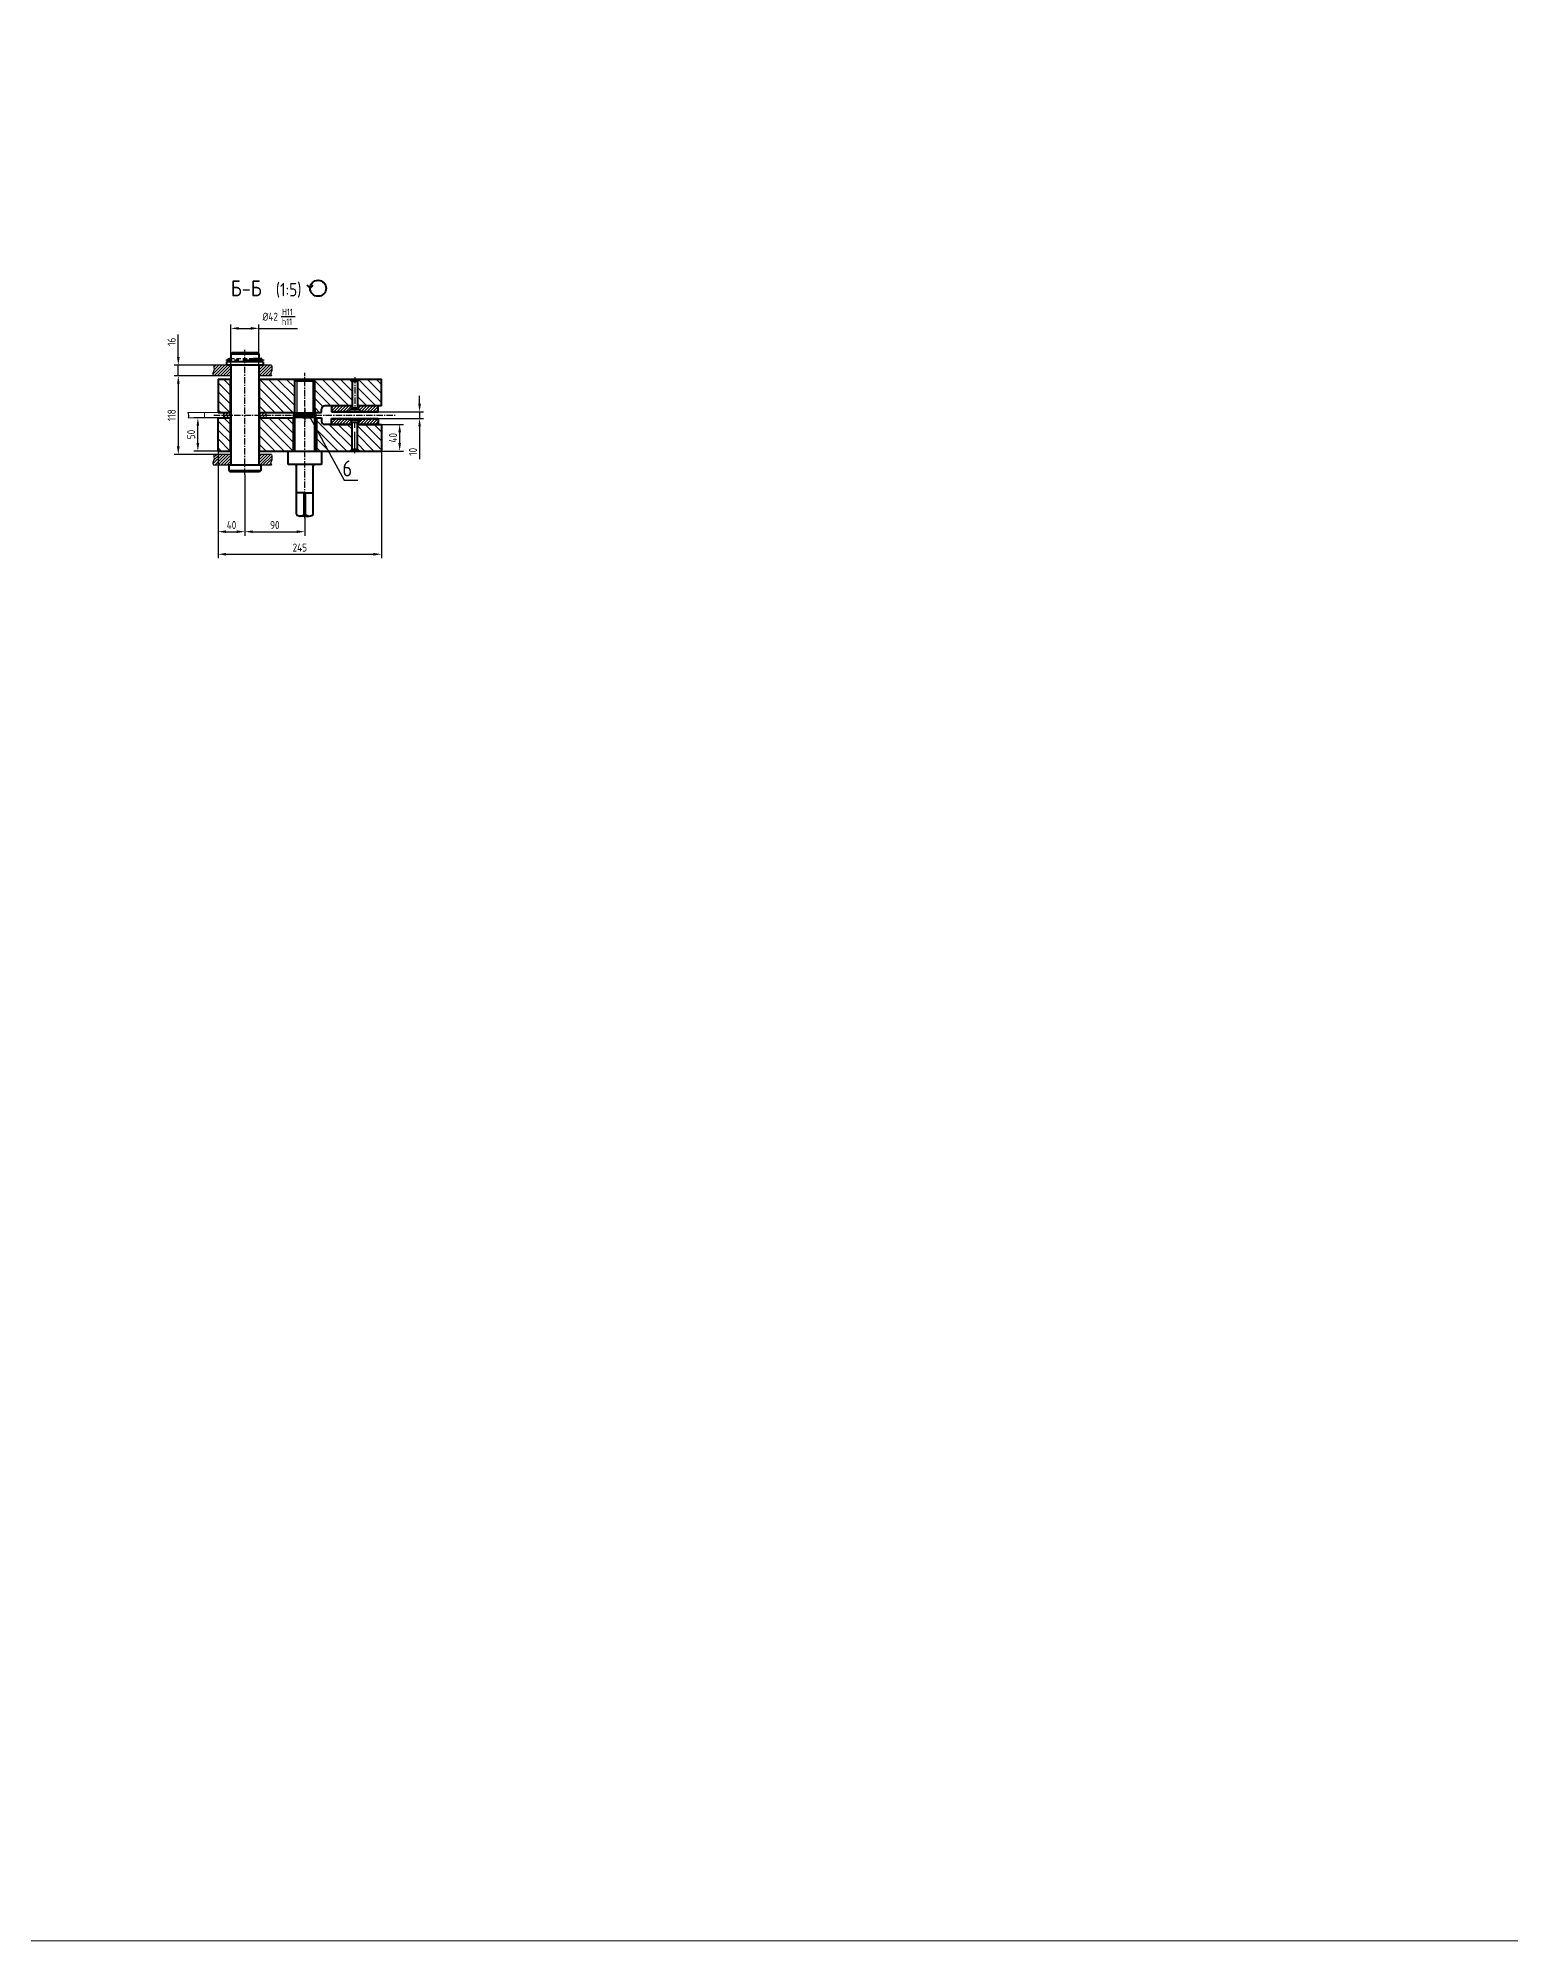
# Model space of a CAD drawing. Header units: millimetres. Extents: x 467 to 39028, y -12467 to 24298.
# Drawn here: x 27612 to 29822, y 6637 to 9491 of the extents above; entities that cross this region are included whole.
import ezdxf
from ezdxf.enums import TextEntityAlignment as Align

# ---------------------------------------------------------------- set-up
doc = ezdxf.new("R2010")
doc.units = ezdxf.units.MM
for name, pattern in [('AM_ISO08W050', [18, 12, -1.5, 3, -1.5]), ('AM_ISO08W050x2', [9, 6, -0.75, 1.5, -0.75]), ('CENTER', [50.8, 31.75, -6.35, 6.35, -6.35]), ('HIDDEN', [9.525, 6.35, -3.175])]:
    doc.linetypes.add(name, pattern=pattern)
for name, color, linetype, lineweight in [('AM_7N', 4, 'AM_ISO08W050', 25), ('AM_8N', 1, 'Continuous', 25), ('Con', 6, 'Continuous', 18), ('Cont', 6, 'Continuous', 40)]:
    doc.layers.add(name, color=color, linetype=linetype, lineweight=lineweight)
for name, color, linetype in [('Bord', 1, 'Continuous'), ('Cen', 5, 'CENTER'), ('Dim', 7, 'Continuous'), ('Hatch', 250, 'Continuous'), ('Hide', 250, 'HIDDEN'), ('Textb', 6, 'Continuous')]:
    doc.layers.add(name, color=color, linetype=linetype)
doc.styles.add('Style1', font='romans.shx', dxfattribs={"width": 0.8})
doc.dimstyles.new('LIN_4', dxfattribs={"dimscale": 4, "dimtxt": 3, "dimasz": 3, "dimexe": 1.5, "dimexo": 0, "dimgap": 1, "dimtad": 1, "dimdec": 0, "dimzin": 13, "dimdsep": 46, "dimtxsty": 'Style1', "dimcen": 0, "dimclrt": 3, "dimadec": 0, "dimazin": 0, "dimtfac": 1, "dimtdec": 0, "dimtmove": 0, "dimatfit": 3, "dimfxl": 1, "dimtolj": 1, "dimtzin": 13, "dimarcsym": 0})
doc.dimstyles.new('Poz_15', dxfattribs={"dimscale": 15, "dimtxt": 6, "dimasz": 3, "dimexe": 1.25, "dimexo": 0, "dimgap": 1.5, "dimtad": 2, "dimtih": 1, "dimtoh": 1, "dimdec": 0, "dimtxsty": 'Style1', "dimblk": 'DOTSMALL', "dimcen": 2.5, "dimclrt": 6, "dimadec": 0, "dimazin": 0, "dimtfac": 1, "dimtdec": 0, "dimtmove": 0, "dimatfit": 3, "dimldrblk": 'DOTSMALL', "dimfxl": 1, "dimarcsym": 0})
pattern_1 = [(45, (-1596.6363, 10475.2144), (-2.24506403, 2.24506403), [])]

# ---------------------------------------------------------------- blocks, each defined once
blk = doc.blocks.new('*D339')
at = {"layer": 'Defpoints', "color": 0, "transparency": 16777216}
for p in [(27922.5, 8836), (28012.5, 8770.9), (28012.5, 8750.8)]:
    blk.add_point(p, dxfattribs=at)
at = {"layer": 'Dim', "color": 0, "lineweight": -2, "transparency": 16777216}
for p, q in [((27922.5, 8836), (27922.5, 8744.8)), ((28012.5, 8770.9), (28012.5, 8744.8)), ((27934.5, 8750.8), (28000.5, 8750.8))]:
    blk.add_line(p, q, dxfattribs=at)
at = {"layer": 'Dim', "color": 0, "transparency": 16777216}
for points in [[(27934.5, 8752.8), (27934.5, 8748.8), (27922.5, 8750.8)], [(28000.5, 8752.8), (28000.5, 8748.8), (28012.5, 8750.8)]]:
    blk.add_solid(points, dxfattribs=at)
at = {"layer": 'Dim', "color": 3, "transparency": 16777216, "insert": (27967.5, 8760.8), "char_height": 12, "attachment_point": 5, "style": 'Style1'}
blk.add_mtext('90', dxfattribs=at)
blk = doc.blocks.new('*D346')
at = {"layer": 'Defpoints', "color": 0, "transparency": 16777216}
for p in [(27875.5, 8984.6), (27822.7, 8866.6), (27875.5, 8866.6)]:
    blk.add_point(p, dxfattribs=at)
at = {"layer": 'Dim', "color": 0, "lineweight": -2, "transparency": 16777216}
for p, q in [((27875.5, 8984.6), (27816.7, 8984.6)), ((27822.7, 8972.6), (27822.7, 8878.6)), ((27875.5, 8866.6), (27816.7, 8866.6))]:
    blk.add_line(p, q, dxfattribs=at)
at = {"layer": 'Dim', "color": 0, "transparency": 16777216}
for points in [[(27820.7, 8972.6), (27824.7, 8972.6), (27822.7, 8984.6)], [(27820.7, 8878.6), (27824.7, 8878.6), (27822.7, 8866.6)]]:
    blk.add_solid(points, dxfattribs=at)
at = {"layer": 'Dim', "color": 3, "transparency": 16777216, "insert": (27812.7, 8925.6), "char_height": 12, "attachment_point": 5, "rotation": 90, "style": 'Style1'}
blk.add_mtext('118', dxfattribs=at)
blk = doc.blocks.new('*D340')
at = {"layer": 'Defpoints', "color": 0, "transparency": 16777216}
for p in [(27852, 8921.6), (27882.5, 8921.6), (27882.5, 8871.6)]:
    blk.add_point(p, dxfattribs=at)
at = {"layer": 'Dim', "color": 0, "lineweight": -2, "transparency": 16777216}
for p, q in [((27882.5, 8921.6), (27846, 8921.6)), ((27852, 8883.6), (27852, 8909.6)), ((27882.5, 8871.6), (27846, 8871.6))]:
    blk.add_line(p, q, dxfattribs=at)
at = {"layer": 'Dim', "color": 0, "transparency": 16777216}
for points in [[(27850, 8909.6), (27854, 8909.6), (27852, 8921.6)], [(27850, 8883.6), (27854, 8883.6), (27852, 8871.6)]]:
    blk.add_solid(points, dxfattribs=at)
at = {"layer": 'Dim', "color": 3, "transparency": 16777216, "insert": (27842, 8896.6), "char_height": 12, "attachment_point": 5, "rotation": 90, "style": 'Style1'}
blk.add_mtext('50', dxfattribs=at)
blk = doc.blocks.new('*D347')
at = {"layer": 'Defpoints', "color": 0, "transparency": 16777216}
for p in [(28122.5, 8930.6), (28122.5, 8920.6), (28184.7, 8920.6)]:
    blk.add_point(p, dxfattribs=at)
at = {"layer": 'Dim', "color": 0, "lineweight": -2, "transparency": 16777216}
for p, q in [((28184.7, 8942.6), (28184.7, 8954.6)), ((28122.5, 8930.6), (28190.7, 8930.6)), ((28122.5, 8920.6), (28190.7, 8920.6)), ((28184.7, 8930.6), (28184.7, 8920.6)), ((28184.7, 8908.6), (28184.7, 8859.5))]:
    blk.add_line(p, q, dxfattribs=at)
at = {"layer": 'Dim', "color": 0, "transparency": 16777216}
for points in [[(28182.7, 8942.6), (28186.7, 8942.6), (28184.7, 8930.6)], [(28182.7, 8908.6), (28186.7, 8908.6), (28184.7, 8920.6)]]:
    blk.add_solid(points, dxfattribs=at)
at = {"layer": 'Dim', "color": 3, "transparency": 16777216, "insert": (28174.7, 8870.6), "char_height": 12, "attachment_point": 5, "rotation": 90, "style": 'Style1'}
blk.add_mtext('10', dxfattribs=at)
blk = doc.blocks.new('*D348')
at = {"layer": 'Defpoints', "color": 0, "transparency": 16777216}
for p in [(27882.5, 8871.6), (27922.5, 8836), (27922.5, 8750.8)]:
    blk.add_point(p, dxfattribs=at)
at = {"layer": 'Dim', "color": 0, "lineweight": -2, "transparency": 16777216}
for p, q in [((27882.5, 8871.6), (27882.5, 8744.8)), ((27922.5, 8836), (27922.5, 8744.8)), ((27894.5, 8750.8), (27910.5, 8750.8))]:
    blk.add_line(p, q, dxfattribs=at)
at = {"layer": 'Dim', "color": 0, "transparency": 16777216}
for points in [[(27894.5, 8752.8), (27894.5, 8748.8), (27882.5, 8750.8)], [(27910.5, 8752.8), (27910.5, 8748.8), (27922.5, 8750.8)]]:
    blk.add_solid(points, dxfattribs=at)
at = {"layer": 'Dim', "color": 3, "transparency": 16777216, "insert": (27902.5, 8760.8), "char_height": 12, "attachment_point": 5, "style": 'Style1'}
blk.add_mtext('40', dxfattribs=at)
blk = doc.blocks.new('*D338')
at = {"layer": 'Defpoints', "color": 0, "transparency": 16777216}
for p in [(27882.5, 8871.6), (28127.5, 8871.6), (28127.5, 8717)]:
    blk.add_point(p, dxfattribs=at)
at = {"layer": 'Dim', "color": 0, "lineweight": -2, "transparency": 16777216}
for p, q in [((27882.5, 8871.6), (27882.5, 8711)), ((28127.5, 8871.6), (28127.5, 8711)), ((27894.5, 8717), (28115.5, 8717))]:
    blk.add_line(p, q, dxfattribs=at)
at = {"layer": 'Dim', "color": 0, "transparency": 16777216}
for points in [[(27894.5, 8719), (27894.5, 8715), (27882.5, 8717)], [(28115.5, 8719), (28115.5, 8715), (28127.5, 8717)]]:
    blk.add_solid(points, dxfattribs=at)
at = {"layer": 'Dim', "color": 3, "transparency": 16777216, "insert": (28005, 8727), "char_height": 12, "attachment_point": 5, "style": 'Style1'}
blk.add_mtext('245', dxfattribs=at)
blk = doc.blocks.new('*D349')
at = {"layer": 'Defpoints', "color": 0, "transparency": 16777216}
for p in [(28127.5, 8911.6), (28127.5, 8871.6), (28154.8, 8871.6)]:
    blk.add_point(p, dxfattribs=at)
at = {"layer": 'Dim', "color": 0, "lineweight": -2, "transparency": 16777216}
for p, q in [((28127.5, 8911.6), (28160.8, 8911.6)), ((28154.8, 8899.6), (28154.8, 8883.6)), ((28127.5, 8871.6), (28160.8, 8871.6))]:
    blk.add_line(p, q, dxfattribs=at)
at = {"layer": 'Dim', "color": 0, "transparency": 16777216}
for points in [[(28152.8, 8899.6), (28156.8, 8899.6), (28154.8, 8911.6)], [(28152.8, 8883.6), (28156.8, 8883.6), (28154.8, 8871.6)]]:
    blk.add_solid(points, dxfattribs=at)
at = {"layer": 'Dim', "color": 3, "transparency": 16777216, "insert": (28144.8, 8891.6), "char_height": 12, "attachment_point": 5, "rotation": 90, "style": 'Style1'}
blk.add_mtext('40', dxfattribs=at)
blk = doc.blocks.new('*D337')
at = {"layer": 'Defpoints', "color": 0, "transparency": 16777216}
for p in [(27822.7, 9000.6), (27875.5, 9000.6), (27875.5, 8984.6)]:
    blk.add_point(p, dxfattribs=at)
at = {"layer": 'Dim', "color": 0, "lineweight": -2, "transparency": 16777216}
for p, q in [((27822.7, 9012.6), (27822.7, 9046.8)), ((27875.5, 9000.6), (27816.7, 9000.6)), ((27822.7, 8984.6), (27822.7, 9000.6)), ((27875.5, 8984.6), (27816.7, 8984.6)), ((27822.7, 8972.6), (27822.7, 8960.6))]:
    blk.add_line(p, q, dxfattribs=at)
at = {"layer": 'Dim', "color": 0, "transparency": 16777216}
for points in [[(27820.7, 9012.6), (27824.7, 9012.6), (27822.7, 9000.6)], [(27820.7, 8972.6), (27824.7, 8972.6), (27822.7, 8984.6)]]:
    blk.add_solid(points, dxfattribs=at)
at = {"layer": 'Dim', "color": 3, "transparency": 16777216, "insert": (27812.7, 9035.7), "char_height": 12, "attachment_point": 5, "rotation": 90, "style": 'Style1'}
blk.add_mtext('16', dxfattribs=at)
blk = doc.blocks.new('1')
at = {"layer": 'Cont'}
for q in [(0.14, 4.02), (2.4, 4.02)]:
    blk.add_line((1.27, 2.88), q, dxfattribs=at)
blk.add_circle((4.27, 2.88), 3, dxfattribs=at)
blk = doc.blocks.new('ZNAK04')
at = {"layer": 'Cont'}
blk.add_blockref('1', (30.27, 0.21), dxfattribs=at)
at = {"layer": 'Textb', "style": 'Style1', "width": 0.8}
for tag, height, p in [('А-А', 6, (13.88, 0.1)), ('SC', 5, (28.73, 0.1))]:
    blk.add_attdef(tag, text='', height=height, dxfattribs=at).set_placement(p, align=Align.RIGHT)
blk.add_attdef('45%%D(1)', (38.24, 0.1), '', height=5, dxfattribs=at)
blk = doc.blocks.new('_DotSmall')
at = {"color": 0, "linetype": 'ByBlock', "const_width": 0.5}
blk.add_lwpolyline([(-0.0625, 0, 1), (0.0625, 0, 1)], format="xyb", close=True, dxfattribs=at)

msp = doc.modelspace()

# ---------------------------------------------------------------- hatches: boundary and pattern name
at = {"layer": 'Hatch'}
h = msp.add_hatch(dxfattribs=at)
h.set_pattern_fill('ANSI31', color=256)
h.set_pattern_definition(pattern_1)
edge = h.paths.add_edge_path()
edge.add_line((27875.48, 8984.642), (27901.453, 8984.642))
edge.add_line((27901.453, 8984.642), (27901.453, 9000.642))
edge.add_line((27901.453, 9000.642), (27894.953, 9000.642))
edge.add_line((27894.953, 9000.642), (27875.48, 9000.642))
edge.add_spline(control_points=[(27875.48, 9000.642), (27876.103, 8997.951), (27877.156, 8993.397), (27873.769, 8988.129), (27875.051, 8985.518), (27875.48, 8984.642)], knot_values=[0, 0, 0, 0, 8.02650051, 13.5801425, 16.38098384, 16.38098384, 16.38098384, 16.38098384], degree=3, periodic=0)
edge = h.paths.add_edge_path()
edge.add_line((27943.453, 8984.642), (27962.371, 8984.642))
edge.add_spline(control_points=[(27962.371, 8984.642), (27961.941, 8985.518), (27960.659, 8988.129), (27964.046, 8993.397), (27962.993, 8997.951), (27962.371, 9000.642)], knot_values=[0, 0, 0, 0, 2.80084134, 8.35448333, 16.38098384, 16.38098384, 16.38098384, 16.38098384], degree=3, periodic=0)
edge.add_line((27962.371, 9000.642), (27943.453, 9000.642))
edge.add_line((27943.453, 9000.642), (27943.453, 8984.642))
edge = h.paths.add_edge_path()
edge.add_line((27901.453, 8866.642), (27875.48, 8866.642))
edge.add_spline(control_points=[(27875.48, 8866.642), (27876.103, 8863.951), (27877.156, 8859.397), (27873.769, 8854.129), (27875.051, 8851.518), (27875.48, 8850.642)], knot_values=[0, 0, 0, 0, 8.02650051, 13.5801425, 16.38098384, 16.38098384, 16.38098384, 16.38098384], degree=3, periodic=0)
edge.add_line((27875.48, 8850.642), (27901.453, 8850.642))
edge.add_line((27901.453, 8850.642), (27901.453, 8866.642))
edge = h.paths.add_edge_path()
edge.add_line((27962.371, 8866.642), (27943.453, 8866.642))
edge.add_line((27943.453, 8866.642), (27943.453, 8850.642))
edge.add_line((27943.453, 8850.642), (27962.371, 8850.642))
edge.add_spline(control_points=[(27962.371, 8850.642), (27961.941, 8851.518), (27960.659, 8854.129), (27964.046, 8859.397), (27962.993, 8863.951), (27962.371, 8866.642)], knot_values=[0, 0, 0, 0, 2.80084134, 8.35448333, 16.38098384, 16.38098384, 16.38098384, 16.38098384], degree=3, periodic=0)
h = msp.add_hatch(dxfattribs=at)
h.set_pattern_fill('ANSI31', color=256, scale=3, angle=90)
h.set_pattern_definition([(135, (-1596.636, 10475.214), (-6.735192, -6.735192), [])])
h.paths.add_polyline_path([(27882.453, 8929.642), (27900.453, 8929.642), (27900.453, 8979.642), (27882.453, 8979.642)])
h.paths.add_polyline_path([(27997.453, 8929.642), (27997.453, 8979.642), (27984.953, 8979.642), (27967.453, 8979.642), (27944.453, 8979.642), (27944.453, 8929.642), (27967.453, 8929.642)])
edge = h.paths.add_edge_path()
edge.add_line((28083.453, 8939.642), (28083.453, 8976.642))
edge.add_line((28083.453, 8976.642), (28080.453, 8979.642))
edge.add_line((28080.453, 8979.642), (28027.453, 8979.642))
edge.add_line((28027.453, 8979.642), (28027.453, 8929.642))
edge.add_line((28027.453, 8929.642), (28037.453, 8929.642))
edge.add_line((28037.453, 8929.642), (28037.453, 8934.642))
edge.add_arc((28042.453, 8934.642), 5, 90, 180, ccw=False)
edge.add_line((28042.453, 8939.642), (28083.453, 8939.642))
h.paths.add_polyline_path([(28127.453, 8939.642), (28127.453, 8979.642), (28094.453, 8979.642), (28091.453, 8976.642), (28091.453, 8939.642)])
h = msp.add_hatch(dxfattribs=at)
h.set_pattern_fill('ANSI31', color=256)
h.set_pattern_definition(pattern_1)
h.paths.add_polyline_path([(28083.453, 8936.347), (28083.453, 8939.642), (28052.453, 8939.642), (28052.453, 8931.642), (28078.749, 8931.642)])
h.paths.add_polyline_path([(28078.749, 8931.642), (28052.453, 8931.642), (28052.453, 8930.642), (28077.749, 8930.642)])
h.paths.add_polyline_path([(28122.453, 8939.642), (28091.453, 8939.642), (28091.453, 8936.347), (28096.157, 8931.642), (28122.453, 8931.642)])
h.paths.add_polyline_path([(28122.453, 8931.642), (28096.157, 8931.642), (28097.157, 8930.642), (28122.453, 8930.642)])
h = msp.add_hatch(dxfattribs=at)
h.set_pattern_fill('ANSI31', color=256, scale=3, angle=90)
h.set_pattern_definition([(135, (-1596.636, 10485.214), (-6.735192, -6.735192), [])])
h.paths.add_polyline_path([(27900.453, 8921.642), (27882.453, 8921.642), (27882.953, 8871.642), (27900.953, 8871.642)])
h.paths.add_polyline_path([(27994.953, 8921.642), (27967.453, 8921.642), (27944.453, 8921.642), (27944.453, 8871.642), (27994.953, 8871.642)])
edge = h.paths.add_edge_path()
edge.add_line((28083.453, 8911.642), (28042.453, 8911.642))
edge.add_arc((28042.184, 8916.373), 4.738, 176.742596, 273.257404, ccw=False)
edge.add_line((28037.453, 8916.642), (28037.453, 8921.642))
edge.add_line((28037.453, 8921.642), (28029.953, 8921.642))
edge.add_line((28029.953, 8921.642), (28029.953, 8871.642))
edge.add_line((28029.953, 8871.642), (28037.453, 8871.642))
edge.add_line((28037.453, 8871.642), (28080.453, 8871.642))
edge.add_line((28080.453, 8871.642), (28083.453, 8874.642))
edge.add_line((28083.453, 8874.642), (28083.453, 8911.642))
h.paths.add_polyline_path([(28127.453, 8911.642), (28091.453, 8911.642), (28091.453, 8874.642), (28094.453, 8871.642), (28127.453, 8871.642)])
h = msp.add_hatch(dxfattribs=at)
h.set_pattern_fill('ANSI31', color=256)
h.set_pattern_definition([(45, (544.1852, 20644.507), (-2.24506403, 2.24506403), [])])
h.paths.add_polyline_path([(27900.453, 8929.642), (27890.453, 8929.642), (27890.453, 8925.642), (27900.453, 8925.642)])
h.paths.add_polyline_path([(27900.453, 8925.642), (27890.453, 8925.642), (27890.453, 8921.642), (27900.453, 8921.642)])
h.paths.add_polyline_path([(27954.453, 8929.642), (27944.453, 8929.642), (27944.453, 8925.642), (27954.453, 8925.642)])
h.paths.add_polyline_path([(27954.453, 8925.642), (27944.453, 8925.642), (27944.453, 8921.642), (27954.453, 8921.642)])
h = msp.add_hatch(dxfattribs=at)
h.set_pattern_fill('ANSI31', color=256)
h.set_pattern_definition(pattern_1)
h.paths.add_polyline_path([(28078.749, 8919.642), (28052.453, 8919.642), (28052.453, 8911.642), (28083.453, 8911.642), (28083.453, 8914.938)])
h.paths.add_polyline_path([(28122.453, 8919.642), (28096.157, 8919.642), (28091.453, 8914.938), (28091.453, 8911.642), (28121.002, 8911.642), (28122.453, 8911.642)])
h.paths.add_polyline_path([(28077.749, 8920.642), (28052.453, 8920.642), (28052.453, 8919.642), (28078.749, 8919.642)])
h.paths.add_polyline_path([(28122.453, 8920.642), (28097.157, 8920.642), (28096.157, 8919.642), (28122.453, 8919.642)])

# ---------------------------------------------------------------- linework, layer by layer
at = {"layer": 'AM_7N', "linetype": 'AM_ISO08W050x2'}
for p, q in [((27996.703, 8935.642), (27996.703, 8915.642)), ((28012.453, 8935.642), (28012.453, 8915.642)), ((28028.203, 8935.642), (28028.203, 8915.642))]:
    msp.add_line(p, q, dxfattribs=at)
at = {"layer": 'AM_8N'}
for p, q in [((27996.173, 8925.112), (27997.234, 8926.173)), ((27996.173, 8922.812), (27997.234, 8923.873)), ((28027.673, 8928.562), (28028.734, 8929.622)), ((28027.673, 8926.262), (28028.734, 8927.323)), ((28027.673, 8923.962), (28028.734, 8925.023)), ((28027.673, 8921.662), (28028.734, 8922.723))]:
    msp.add_line(p, q, dxfattribs=at)
at = {"layer": 'Bord', "color": 3}
msp.add_line((27977.225, 9073.666), (27997.941, 9073.666), dxfattribs=at)
at = {"layer": 'Bord'}
for p, q in [((28000.453, 8976.476), (28000.453, 8922.907)), ((28024.453, 8976.476), (28024.453, 8922.907))]:
    msp.add_line(p, q, dxfattribs=at)
for points in [[(27875.48, 9000.642), (27876.103, 8997.951), (27877.156, 8993.397), (27873.769, 8988.129), (27875.051, 8985.518), (27875.48, 8984.642)], [(27962.371, 9000.642), (27962.993, 8997.951), (27964.046, 8993.397), (27960.659, 8988.129), (27961.941, 8985.518), (27962.371, 8984.642)], [(27875.48, 8866.642), (27876.103, 8863.951), (27877.156, 8859.397), (27873.769, 8854.129), (27875.051, 8851.518), (27875.48, 8850.642)], [(27962.371, 8866.642), (27962.993, 8863.951), (27964.046, 8859.397), (27960.659, 8854.129), (27961.941, 8851.518), (27962.371, 8850.642)]]:
    msp.add_open_spline(points, degree=3, knots=[0, 0, 0, 0, 8.02650051, 13.5801425, 16.38098384, 16.38098384, 16.38098384, 16.38098384], dxfattribs=at)
msp.add_open_spline([(27837.171, 8929.642), (27837.793, 8926.954), (27838.414, 8924.266), (27837.692, 8921.642)], degree=3, dxfattribs=at)
at = {"layer": 'Cen', "ltscale": 0.3}
for p, q in [((27922.453, 8836.003), (27922.453, 9023.377)), ((28012.453, 8770.944), (28012.453, 8989.081)), ((28087.453, 8982.642), (28087.453, 8929.642)), ((27876.086, 8925.642), (28147.845, 8925.642))]:
    msp.add_line(p, q, dxfattribs=at)
at = {"layer": 'Cen'}
for p, q in [((27951.372, 9007.974), (27894.045, 9007.974)), ((28087.453, 8868.642), (28087.453, 8921.642))]:
    msp.add_line(p, q, dxfattribs=at)
at = {"layer": 'Con'}
for p, q in [((27882.453, 8929.642), (27837.171, 8929.642)), ((27882.453, 8921.642), (27837.692, 8921.642)), ((27861.75, 8921.642), (27861.75, 8929.642)), ((27890.453, 8929.642), (27890.453, 8921.642)), ((27954.453, 8929.642), (27954.453, 8921.642)), ((27997.453, 8929.642), (28027.694, 8929.642)), ((28027.694, 8921.642), (27997.453, 8921.642))]:
    msp.add_line(p, q, dxfattribs=at)
msp.add_lwpolyline([(25412.503, 12345.535), (33457.637, 12345.535), (33457.637, 6636.959), (25412.503, 6636.959)], close=True, dxfattribs=at)
at = {"layer": 'Cont'}
for p, q in [((27901.453, 9017.724), (27903.453, 9019.724)), ((27903.453, 9019.724), (27941.453, 9019.724)), ((27943.453, 9017.724), (27941.453, 9019.724)), ((27949.953, 9005.724), (27894.953, 9005.724)), ((27894.953, 9005.724), (27894.953, 9000.724)), ((27949.953, 9000.642), (27894.953, 9000.642)), ((27901.453, 9010.224), (27899.203, 9010.224)), ((27901.453, 9017.724), (27943.453, 9017.724)), ((27901.453, 9017.724), (27901.453, 9005.724)), ((27901.453, 9000.642), (27901.453, 8979.642)), ((27935.578, 9005.724), (27935.578, 9010.224)), ((27947.817, 9010.224), (27935.578, 9010.224)), ((27943.453, 9017.724), (27943.453, 9010.224)), ((27943.453, 9000.642), (27943.453, 8979.642)), ((27949.953, 9005.724), (27949.953, 9000.724)), ((27882.453, 8979.642), (27901.453, 8979.642)), ((27882.453, 8979.642), (27882.453, 8929.642)), ((27900.453, 8979.642), (27900.453, 8929.642)), ((27901.453, 8979.642), (27901.453, 8871.642)), ((27943.453, 8979.642), (27967.453, 8979.642)), ((27943.453, 8979.642), (27943.453, 8916.642)), ((27944.453, 8929.642), (27944.453, 8979.642)), ((27967.453, 8979.642), (28127.453, 8979.642)), ((27997.453, 8871.642), (27997.453, 8979.642)), ((28000.453, 8979.642), (27997.453, 8976.554)), ((28027.453, 8976.476), (27997.453, 8976.476)), ((28024.453, 8979.642), (28027.453, 8976.476)), ((28027.453, 8871.642), (28027.453, 8979.642)), ((28080.453, 8979.642), (28083.453, 8976.642)), ((28083.453, 8976.642), (28091.453, 8976.642)), ((28083.453, 8976.642), (28083.453, 8936.347)), ((28094.453, 8979.642), (28091.453, 8976.642)), ((28091.453, 8976.642), (28091.453, 8936.347)), ((28127.453, 8939.642), (28127.453, 8979.642)), ((28037.453, 8929.642), (28037.453, 8934.642)), ((28083.453, 8939.642), (28042.453, 8939.642)), ((28052.453, 8939.642), (28052.453, 8930.642)), ((28077.749, 8930.642), (28083.453, 8936.347)), ((28083.453, 8936.347), (28091.453, 8936.347)), ((28127.453, 8939.642), (28091.453, 8939.642)), ((28097.157, 8930.642), (28091.453, 8936.347)), ((28122.453, 8930.642), (28122.453, 8939.642)), ((27882.453, 8929.642), (27901.453, 8929.642)), ((27882.453, 8929.642), (27901.453, 8929.642)), ((27882.453, 8921.642), (27901.453, 8921.642)), ((27882.453, 8871.642), (27882.453, 8921.642)), ((27882.453, 8921.642), (27901.453, 8921.642)), ((27900.453, 8921.642), (27900.453, 8871.642)), ((27943.453, 8929.642), (27967.453, 8929.642)), ((27943.453, 8921.642), (27967.453, 8921.642)), ((27943.453, 8916.642), (27943.453, 8850.642)), ((27944.453, 8871.642), (27944.453, 8921.642)), ((27967.453, 8929.642), (27997.453, 8929.642)), ((27967.453, 8921.642), (27997.453, 8921.642)), ((27994.953, 8921.642), (27994.953, 8871.642)), ((27996.173, 8927.412), (27997.234, 8928.472)), ((27996.676, 8929.492), (28028.176, 8928.343)), ((27996.676, 8927.193), (28028.176, 8926.043)), ((27996.676, 8924.893), (28028.176, 8923.743)), ((27996.676, 8922.593), (28022.718, 8921.642)), ((28028.231, 8927.542), (27996.731, 8928.692)), ((28028.231, 8925.242), (27996.731, 8926.392)), ((28028.231, 8922.942), (27996.731, 8924.092)), ((27997.453, 8922.907), (28027.453, 8922.907)), ((28027.453, 8929.642), (28037.453, 8929.642)), ((28027.453, 8921.642), (28037.453, 8921.642)), ((28029.953, 8921.642), (28029.953, 8871.642)), ((28037.453, 8921.642), (28037.453, 8916.642)), ((28083.453, 8911.642), (28042.453, 8911.642)), ((28052.453, 8930.642), (28122.453, 8930.642)), ((28052.453, 8911.642), (28052.453, 8920.642)), ((28052.453, 8920.642), (28122.453, 8920.642)), ((28052.453, 8911.642), (28083.453, 8911.642)), ((28077.749, 8920.642), (28083.453, 8914.938)), ((28094.453, 8933.347), (28080.453, 8933.347)), ((28094.453, 8917.938), (28080.453, 8917.938)), ((28083.453, 8914.938), (28091.453, 8914.938)), ((28083.453, 8874.642), (28083.453, 8914.938)), ((28097.157, 8920.642), (28091.453, 8914.938)), ((28091.453, 8874.642), (28091.453, 8914.938)), ((28091.453, 8911.642), (28127.453, 8911.642)), ((28121.002, 8911.642), (28091.453, 8911.642)), ((28122.453, 8920.642), (28122.453, 8911.642)), ((28127.453, 8911.642), (28127.453, 8871.642)), ((27882.453, 8871.642), (27901.453, 8871.642)), ((27946.453, 8850.642), (27898.453, 8850.642)), ((27898.453, 8850.642), (27898.453, 8842.642)), ((27901.453, 8871.642), (27901.453, 8850.642)), ((27943.453, 8871.642), (28127.453, 8871.642)), ((27946.453, 8850.642), (27946.453, 8842.642)), ((27987.453, 8871.642), (28037.453, 8871.642)), ((27987.453, 8851.642), (27987.453, 8871.642)), ((28026.953, 8851.642), (27987.453, 8851.642)), ((27999.953, 8831.435), (27999.953, 8849.642)), ((28024.953, 8831.349), (28024.953, 8849.642)), ((28037.453, 8851.642), (28026.953, 8851.642)), ((28037.453, 8871.642), (28037.453, 8851.642)), ((28080.453, 8871.642), (28083.453, 8874.642)), ((28083.453, 8874.642), (28091.453, 8874.642)), ((28094.453, 8871.642), (28091.453, 8874.642)), ((27898.453, 8842.642), (27946.453, 8842.642)), ((27898.453, 8842.642), (27900.453, 8840.642)), ((27944.453, 8840.642), (27900.453, 8840.642)), ((27946.453, 8842.642), (27944.453, 8840.642)), ((27999.953, 8776.972), (27999.953, 8831.435)), ((28024.953, 8776.972), (28024.953, 8831.349)), ((28011.453, 8809.195), (27999.953, 8809.195)), ((28011.453, 8776.972), (28011.453, 8809.195)), ((28013.453, 8809.195), (28024.953, 8809.195)), ((28013.453, 8776.972), (28013.453, 8809.195)), ((28012.453, 8774.195), (28005.703, 8774.195)), ((28012.453, 8774.195), (28019.203, 8774.195))]:
    msp.add_line(p, q, dxfattribs=at)
at = {"layer": 'Cont', "linetype": 'Continuous', "lineweight": 25}
for p, q in [((27962.371, 9000.642), (27875.48, 9000.642)), ((27901.453, 8984.642), (27875.48, 8984.642)), ((27962.371, 8984.642), (27943.453, 8984.642)), ((27901.453, 8866.642), (27875.48, 8866.642)), ((27962.371, 8850.642), (27875.48, 8850.642)), ((27962.371, 8866.642), (27943.453, 8866.642))]:
    msp.add_line(p, q, dxfattribs=at)
at = {"layer": 'Cont'}
for centre in [(27996.703, 8927.942), (27996.703, 8925.642), (27996.703, 8923.342), (28028.203, 8926.792), (28028.203, 8924.492)]:
    msp.add_circle(centre, 0.75, dxfattribs=at)
for centre, radius, start, end in [((27899.203, 9007.974), 2.25, 90, 270), ((27943.83, 9008.259), 4.445, 325.221848, 26.228497), ((28042.453, 8934.642), 5, 90, 180), ((27996.703, 8927.942), 0.75, 87.909332, 267.909332), ((27996.703, 8925.642), 0.75, 87.909332, 267.909332), ((27996.703, 8923.342), 0.75, 87.909332, 267.909332), ((27996.703, 8930.242), 0.75, 233.086798, 306.913202), ((27996.703, 8930.242), 0.75, 233.086798, 267.909332), ((28028.203, 8929.092), 0.75, 132.804743, 47.195257), ((28028.203, 8922.193), 0.75, 312.804743, 227.195257), ((28028.203, 8929.092), 0.75, 267.909332, 47.195257), ((28028.203, 8926.792), 0.75, 267.909332, 87.909332), ((28028.203, 8924.492), 0.75, 267.909332, 87.909332), ((28028.203, 8922.193), 0.75, 312.804743, 87.909332), ((28042.453, 8916.642), 5, 180, 270), ((27997.953, 8849.642), 2, 0, 90), ((28026.953, 8849.642), 2, 90, 180), ((28005.703, 8781.537), 7.342, 218.449508, 321.550492), ((28012.413, 8777.399), 1.05, 203.985327, 272.198705), ((28012.493, 8777.399), 1.05, 267.801295, 336.014673), ((28019.203, 8781.537), 7.342, 218.449508, 321.550492)]:
    msp.add_arc(centre, radius, start, end, dxfattribs=at)
at = {"layer": 'Dim'}
for p, q in [((27901.453, 8990.142), (27901.453, 9061.772)), ((27913.453, 9055.772), (27931.453, 9055.772)), ((27943.453, 8990.142), (27943.453, 9061.772)), ((27943.453, 9055.772), (28001.588, 9055.772))]:
    msp.add_line(p, q, dxfattribs=at)
for points in [[(27913.453, 9057.772), (27913.453, 9053.772), (27901.453, 9055.772)], [(27931.453, 9057.772), (27931.453, 9053.772), (27943.453, 9055.772)]]:
    msp.add_solid(points, dxfattribs=at)
at = {"layer": 'Hide'}
for p, q in [((27935.578, 9010.224), (27901.453, 9010.224)), ((28052.453, 8931.642), (28078.749, 8931.642)), ((28052.453, 8919.642), (28078.749, 8919.642)), ((28096.157, 8931.642), (28122.453, 8931.642)), ((28096.157, 8919.642), (28122.453, 8919.642))]:
    msp.add_line(p, q, dxfattribs=at)

# ---------------------------------------------------------------- block references
ref = msp.add_blockref('ZNAK04', (27894.261, 9103.507), dxfattribs=dict(xscale=4, yscale=4, zscale=4))
ref.add_attrib('А-А', 'Б-Б', dxfattribs={"layer": 'Textb', "height": 24, "style": 'Style1', "width": 0.8}).set_placement((27947.903, 9103.906), align=Align.RIGHT)
ref.add_attrib('SC', '(1:5)', dxfattribs={"layer": 'Textb', "height": 20, "style": 'Style1', "width": 0.8}).set_placement((28007.387, 9103.906), align=Align.RIGHT)

# ---------------------------------------------------------------- texts
at = {"layer": 'Bord', "color": 3, "style": 'Style1', "width": 0.7}
for s, p in [('H11', (27978.161, 9075.455)), ('h11', (27978.161, 9060.631))]:
    msp.add_text(s, height=10, dxfattribs=at).set_placement(p)
at = {"layer": 'Dim', "color": 3, "insert": (27960.611, 9073.256), "char_height": 12, "attachment_point": 5, "style": 'Style1'}
msp.add_mtext('%%c42', dxfattribs=at)
at = {"layer": 'Dim', "color": 6, "insert": (28069.024, 8833.712), "char_height": 24, "attachment_point": 7, "style": 'Style1'}
msp.add_mtext('6', dxfattribs=at)

# ---------------------------------------------------------------- dimensions: what is measured, and where the dimension line sits
at = {"layer": 'Dim'}
for base, p1, p2, picture, middle in [((27822.696, 9000.642), (27875.48, 8984.642), (27875.48, 9000.642), '*D337', (27812.696, 9035.728)), ((27822.696, 8866.642), (27875.48, 8984.642), (27875.48, 8866.642), '*D346', (27812.696, 8925.642)), ((27851.961, 8921.642), (27882.453, 8871.642), (27882.453, 8921.642), '*D340', (27841.961, 8896.642)), ((28154.777, 8871.642), (28127.453, 8911.642), (28127.453, 8871.642), '*D349', (28144.777, 8891.642))]:
    dim = msp.add_linear_dim(base=base, p1=p1, p2=p2, angle=90, dimstyle='LIN_4', override={"dimtp": 0.1, "dimtm": 0.1, "dimtfac": 0.71, "dimtdec": 2, "dimtolj": 0, "dimtzin": 8}, dxfattribs=at)
    dim.commit()
    dim.dimension.update_dxf_attribs({"geometry": picture, "text_midpoint": middle})
dim = msp.add_linear_dim(base=(28184.665, 8920.642), p1=(28122.453, 8930.642), p2=(28122.453, 8920.642), angle=90, dimstyle='LIN_4', override={"dimtp": 0.1, "dimtm": 0.1, "dimtfac": 0.71, "dimtdec": 2, "dimtolj": 0, "dimtzin": 8}, dxfattribs=at)
dim.commit()
dim.dimension.update_dxf_attribs({"geometry": '*D347', "text_midpoint": (28184.665, 8870.557), "dimtype": 160})
for base, p1, p2, picture, middle in [((27922.453, 8750.835), (27882.453, 8871.642), (27922.453, 8836.003), '*D348', (27902.453, 8760.835)), ((28127.453, 8717.006), (27882.453, 8871.642), (28127.453, 8871.642), '*D338', (28004.953, 8727.006)), ((28012.453, 8750.835), (27922.453, 8836.003), (28012.453, 8770.944), '*D339', (27967.453, 8760.835))]:
    dim = msp.add_linear_dim(base=base, p1=p1, p2=p2, dimstyle='LIN_4', override={"dimtp": 0.1, "dimtm": 0.1, "dimtfac": 0.71, "dimtdec": 2, "dimtolj": 0, "dimtzin": 8}, dxfattribs=at)
    dim.commit()
    dim.dimension.update_dxf_attribs({"geometry": picture, "text_midpoint": middle})

# ---------------------------------------------------------------- leaders
at = {"layer": 'Dim', "annotation_type": 0, "has_hookline": 1, "hookline_direction": 0, "text_width": 11.886}
msp.add_leader([(28018.585, 8925.642), (28071.317, 8828.273), (28074.317, 8828.273)], dimstyle='Poz_15', override={"dimscale": 4, "dimgap": 1.5, "dimtad": 1}, dxfattribs=at)

doc.saveas('drawing.dxf')
